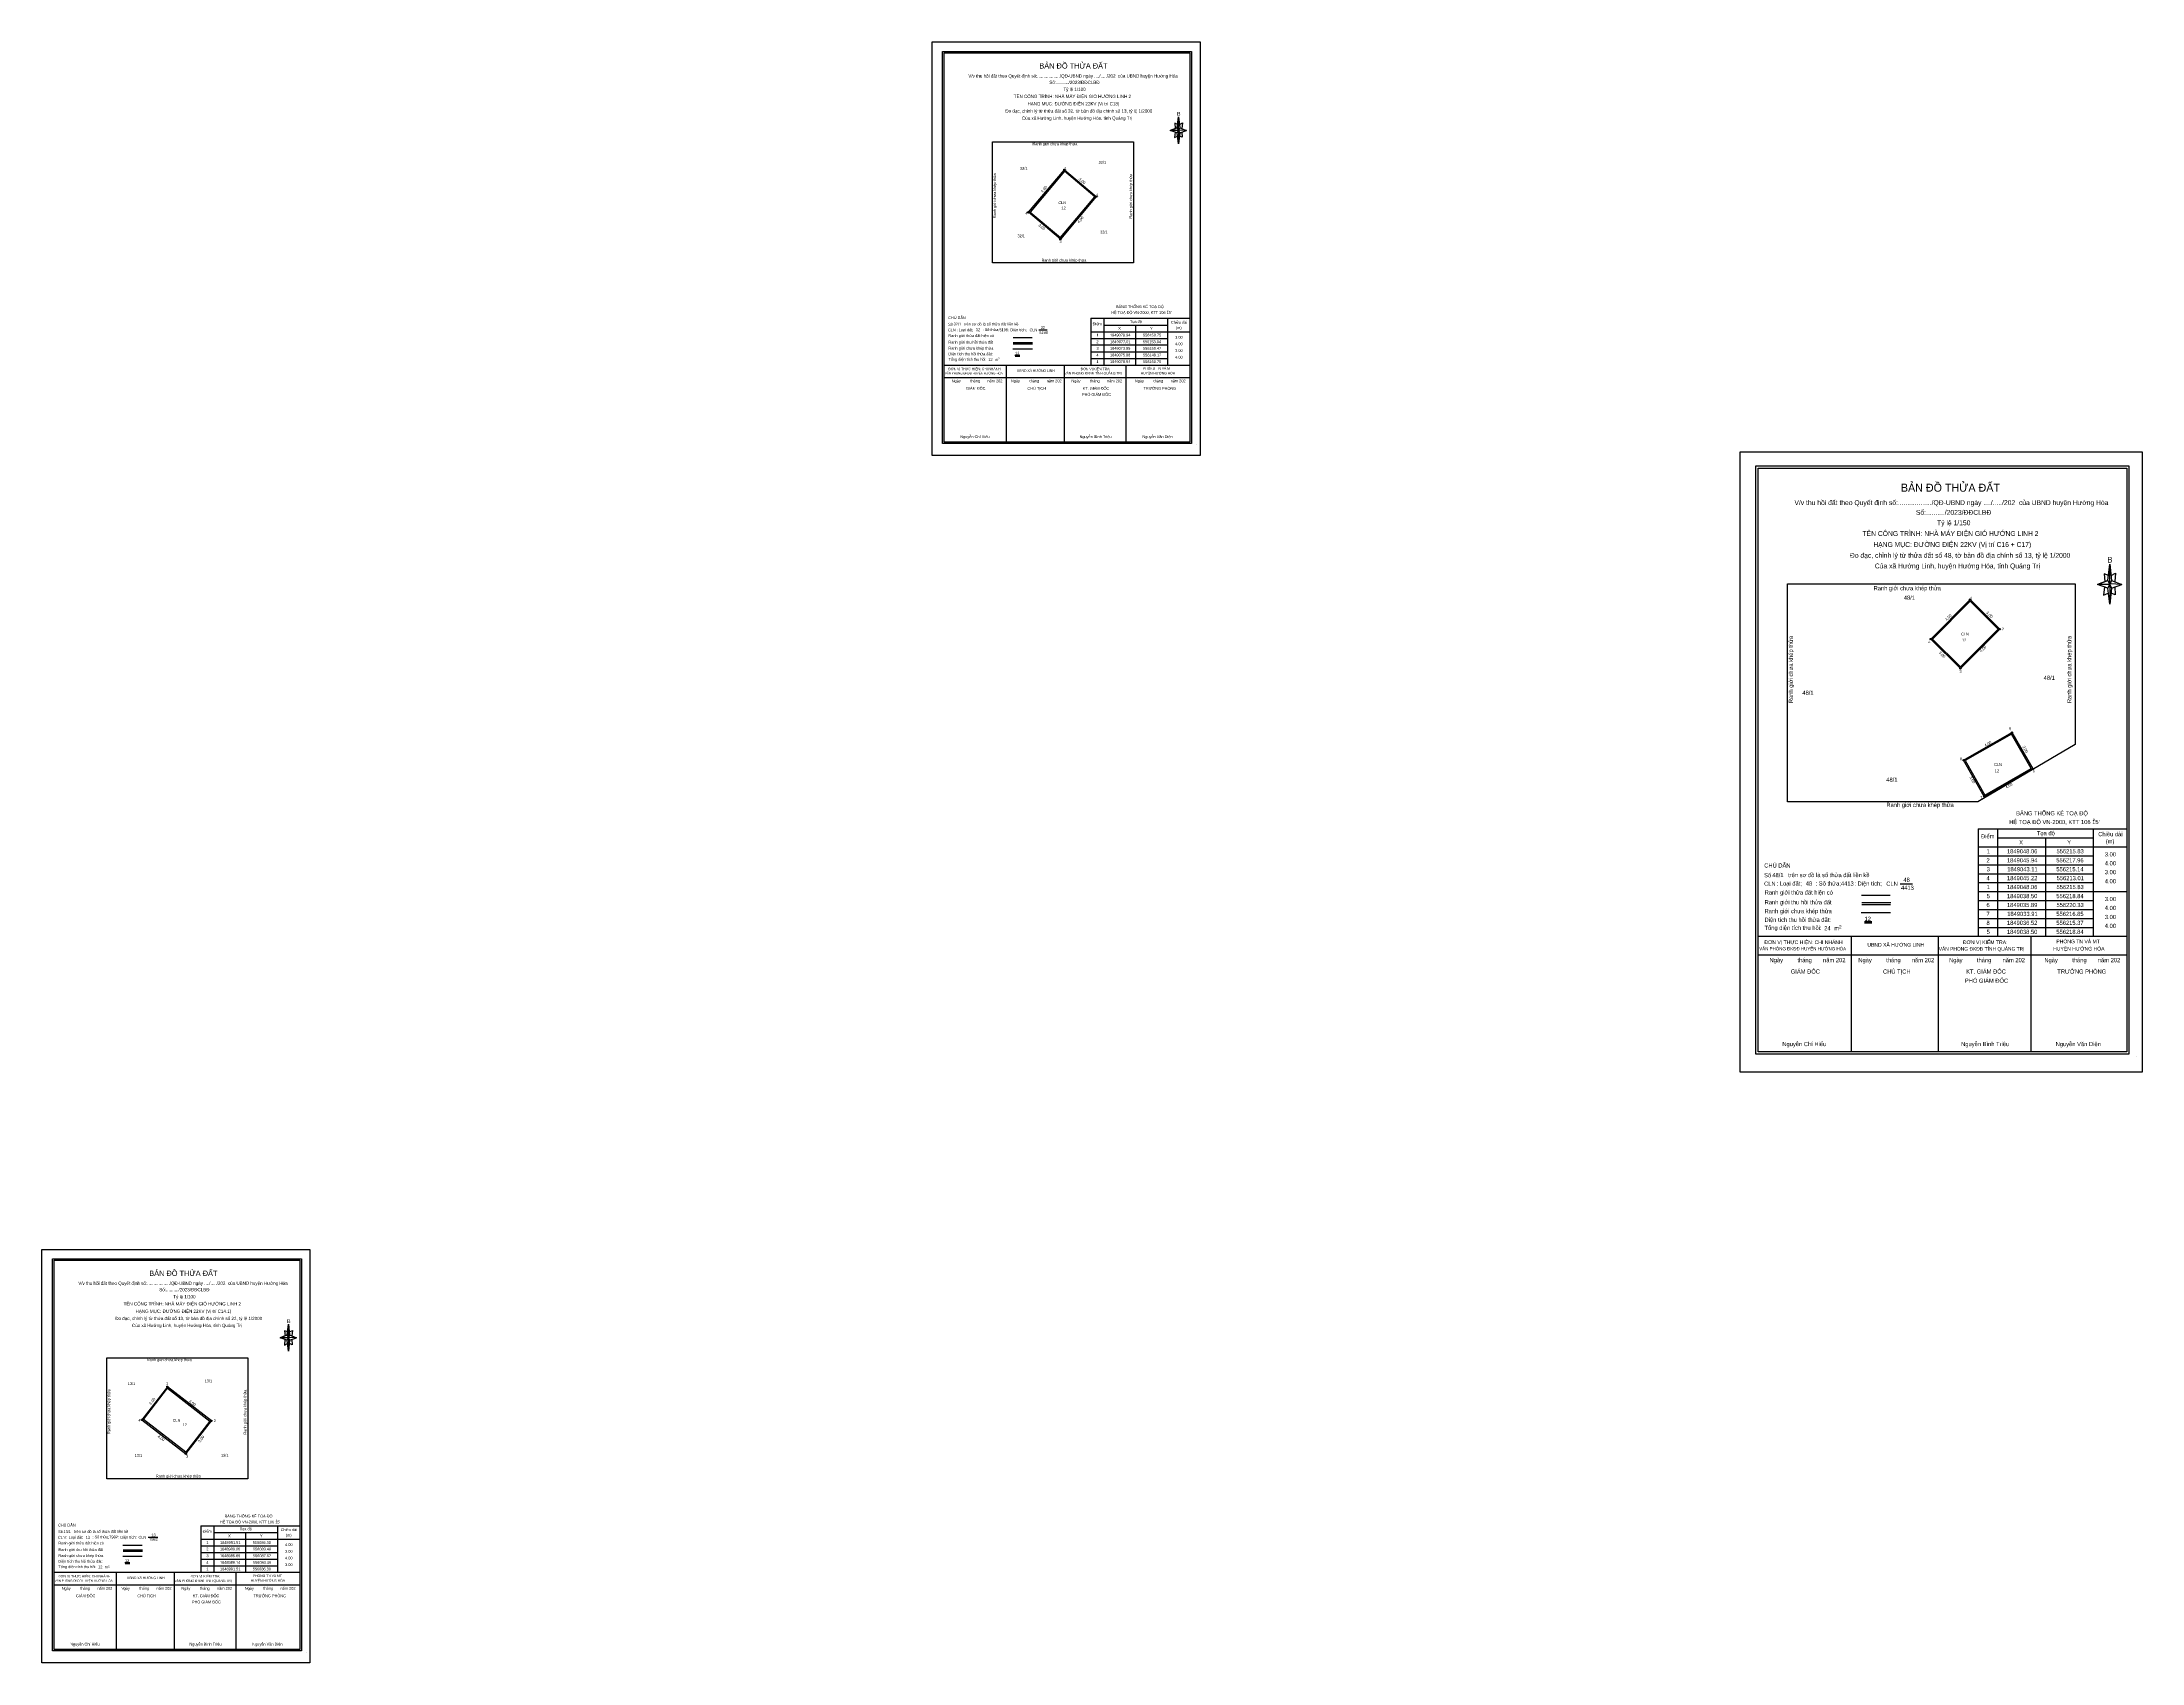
# Model space of a CAD drawing. Extents: x 554477 to 556972, y 1848154 to 1850269.
# Drawn here: x 556077.3 to 556228.2, y 1848971.7 to 1849088.1 of the extents above; entities that cross this region are included whole.
import ezdxf

# ---------------------------------------------------------------- set-up
doc = ezdxf.new("R2010")
doc.units = 0
for name, color, linetype in [('Level 10', 7, 'Continuous'), ('Level 13', 7, 'Continuous'), ('Level 16', 7, 'Continuous'), ('Level 18', 7, 'Continuous'), ('Level 2', 7, 'Continuous'), ('Level 21', 7, 'Continuous'), ('Level 27', 7, 'Continuous'), ('Level 5', 7, 'Continuous'), ('Level 55', 7, 'Continuous'), ('Level 56', 7, 'Continuous'), ('Level 6', 7, 'Continuous'), ('Level 67', 7, 'Continuous'), ('Level 68', 7, 'Continuous'), ('Level 73', 7, 'Continuous')]:
    doc.layers.add(name, color=color, linetype=linetype)

msp = doc.modelspace()

# ---------------------------------------------------------------- linework, layer by layer
at = {"layer": 'Level 10'}
for points in [[(556153.04, 1849077.01), (556150.47, 1849073.95), (556148.17, 1849075.88), (556150.75, 1849078.94), (556153.04, 1849077.01)], [(556217.96, 1849045.94), (556215.14, 1849043.11), (556213.01, 1849045.22), (556215.83, 1849048.06), (556217.96, 1849045.94)], [(556220.33, 1849035.89), (556216.85, 1849033.91), (556215.37, 1849036.52), (556218.84, 1849038.5), (556220.33, 1849035.89)], [(556089.46, 1848989.06), (556086.3, 1848991.51), (556084.46, 1848989.14), (556087.62, 1848986.69), (556089.46, 1848989.06)]]:
    msp.add_lwpolyline(points, dxfattribs=at)
at = {"layer": 'Level 13'}
for p, q in [((556148.91, 1849067.43), (556149.52, 1849067.43)), ((556210.8, 1849027.64), (556211.7, 1849027.64))]:
    msp.add_line(p, q, dxfattribs=at)
msp.add_lwpolyline([(556084.92, 1848980.7), (556085.61, 1848980.7)], dxfattribs=at)
at = {"layer": 'Level 16'}
for p, q in [((556147.08, 1849066.53), (556148.46, 1849066.53)), ((556223.38, 1849037.66), (556216.38, 1849033.54)), ((556208.06, 1849026.29), (556210.13, 1849026.29)), ((556083.12, 1848979.79), (556084.5, 1848979.79))]:
    msp.add_line(p, q, dxfattribs=at)
for points in [[(556152.93, 1849077), (556150.76, 1849078.83), (556148.29, 1849075.89), (556150.46, 1849074.06), (556152.93, 1849077)], [(556148.45, 1849066.04), (556147.05, 1849066.04)], [(556216.38, 1849033.54), (556202.71, 1849033.54), (556202.71, 1849049.2), (556223.38, 1849049.2), (556223.38, 1849037.66)], [(556217.85, 1849045.94), (556215.83, 1849047.94), (556213.12, 1849045.22), (556215.14, 1849043.22), (556217.85, 1849045.94)], [(556220.22, 1849035.92), (556218.81, 1849038.39), (556215.47, 1849036.49), (556216.88, 1849034.02), (556220.22, 1849035.92)], [(556210.11, 1849025.56), (556208.01, 1849025.56)], [(556089.35, 1848989.04), (556087.61, 1848986.8), (556084.57, 1848989.15), (556086.31, 1848991.4), (556089.35, 1848989.04)], [(556084.49, 1848979.31), (556083.09, 1848979.31)]]:
    msp.add_lwpolyline(points, dxfattribs=at)
at = {"layer": 'Level 2'}
for points in [[(556141.24, 1849088.12), (556160.5, 1849088.12), (556160.5, 1849058.4), (556141.24, 1849058.4)], [(556199.3, 1849058.67), (556228.19, 1849058.67), (556228.19, 1849014.1), (556199.3, 1849014.1)], [(556077.28, 1849001.38), (556096.54, 1849001.38), (556096.54, 1848971.67), (556077.28, 1848971.67)]]:
    msp.add_lwpolyline(points, close=True, dxfattribs=at)
at = {"layer": 'Level 21'}
for centre in [(556150.75, 1849078.94), (556153.04, 1849077.01), (556153.04, 1849077.01), (556148.17, 1849075.88), (556150.47, 1849073.95), (556215.83, 1849048.06), (556213.01, 1849045.22), (556217.96, 1849045.94), (556217.96, 1849045.94), (556215.14, 1849043.11), (556218.84, 1849038.5), (556215.37, 1849036.52), (556220.33, 1849035.89), (556220.33, 1849035.89), (556216.85, 1849033.91), (556086.3, 1848991.51), (556084.46, 1848989.14), (556089.46, 1848989.06), (556089.46, 1848989.06), (556087.62, 1848986.69)]:
    msp.add_circle(centre, 0.05, dxfattribs=at)
at = {"layer": 'Level 27'}
for p, q in [((556152.66, 1849068.27), (556159.77, 1849068.27)), ((556152.66, 1849068.27), (556152.66, 1849064.91)), ((556153.58, 1849068.27), (556153.58, 1849064.91)), ((556153.58, 1849067.78), (556158.16, 1849067.78)), ((556155.87, 1849067.78), (556155.87, 1849064.91)), ((556158.16, 1849068.27), (556158.16, 1849064.91)), ((556159.77, 1849068.77), (556159.77, 1849064.91)), ((556159.77, 1849068.77), (556159.77, 1849064.91)), ((556152.66, 1849067.3), (556159.77, 1849067.3)), ((556152.66, 1849066.82), (556158.16, 1849066.82)), ((556152.66, 1849066.35), (556158.16, 1849066.35)), ((556152.66, 1849065.87), (556158.16, 1849065.87)), ((556152.66, 1849065.39), (556158.16, 1849065.39)), ((556152.66, 1849064.91), (556159.77, 1849064.91)), ((556152.66, 1849064.91), (556159.77, 1849064.91)), ((556216.42, 1849031.6), (556227.09, 1849031.6)), ((556216.42, 1849031.6), (556216.42, 1849027.08)), ((556217.8, 1849031.6), (556217.8, 1849027.08)), ((556224.68, 1849031.6), (556224.68, 1849027.08)), ((556227.09, 1849032.28), (556227.09, 1849027.08)), ((556216.42, 1849030.3), (556227.09, 1849030.3)), ((556217.8, 1849030.94), (556224.68, 1849030.94)), ((556221.24, 1849030.94), (556221.24, 1849027.08)), ((556216.42, 1849029.65), (556224.68, 1849029.65)), ((556216.42, 1849029.65), (556216.42, 1849023.87)), ((556216.42, 1849029.06), (556216.42, 1849023.87)), ((556216.42, 1849029.01), (556224.68, 1849029.01)), ((556227.09, 1849029.65), (556227.09, 1849023.87)), ((556227.09, 1849029.06), (556227.09, 1849023.87)), ((556216.42, 1849028.37), (556224.68, 1849028.37)), ((556216.42, 1849027.73), (556224.68, 1849027.73)), ((556216.42, 1849027.08), (556227.09, 1849027.08)), ((556216.42, 1849027.08), (556227.09, 1849027.08)), ((556217.8, 1849028.39), (556217.8, 1849023.87)), ((556221.24, 1849027.73), (556221.24, 1849023.87)), ((556224.68, 1849028.39), (556224.68, 1849023.87)), ((556216.42, 1849026.44), (556224.68, 1849026.44)), ((556216.42, 1849025.8), (556224.68, 1849025.8)), ((556216.42, 1849025.16), (556224.68, 1849025.16)), ((556216.42, 1849024.51), (556224.68, 1849024.51)), ((556216.42, 1849023.87), (556227.09, 1849023.87)), ((556216.42, 1849023.87), (556227.09, 1849023.87)), ((556095.81, 1848982.03), (556095.81, 1848978.18)), ((556095.81, 1848982.03), (556095.81, 1848978.18)), ((556088.7, 1848981.53), (556095.81, 1848981.53)), ((556088.7, 1848981.53), (556088.7, 1848978.18)), ((556088.7, 1848980.56), (556095.81, 1848980.56)), ((556089.62, 1848981.53), (556089.62, 1848978.18)), ((556089.62, 1848981.04), (556094.2, 1848981.04)), ((556091.91, 1848981.04), (556091.91, 1848978.18)), ((556094.2, 1848981.53), (556094.2, 1848978.18)), ((556088.7, 1848980.09), (556094.2, 1848980.09)), ((556088.7, 1848979.61), (556094.2, 1848979.61)), ((556088.7, 1848979.13), (556094.2, 1848979.13)), ((556088.7, 1848978.65), (556094.2, 1848978.65)), ((556088.7, 1848978.18), (556095.81, 1848978.18)), ((556088.7, 1848978.18), (556095.81, 1848978.18))]:
    msp.add_line(p, q, dxfattribs=at)
at = {"layer": 'Level 56'}
for points in [[(556145.59, 1849080.94), (556155.71, 1849080.94), (556155.71, 1849072.25), (556145.59, 1849072.25)], [(556081.94, 1848993.59), (556092.07, 1848993.59), (556092.07, 1848984.9), (556081.94, 1848984.9)]]:
    msp.add_lwpolyline(points, close=True, dxfattribs=at)
at = {"layer": 'Level 67'}
for p, q in [((556158.86, 1849081.96), (556158.96, 1849082.74)), ((556158.86, 1849081.96), (556158.36, 1849081.77)), ((556158.36, 1849081.77), (556158.86, 1849081.96)), ((556158.86, 1849081.59), (556158.36, 1849081.77)), ((556158.96, 1849081.77), (556158.36, 1849081.77)), ((556158.7, 1849081.65), (556158.66, 1849081.25)), ((556158.66, 1849081.25), (556158.88, 1849081.35)), ((556158.9, 1849082.2), (556158.68, 1849082.28)), ((556158.68, 1849082.28), (556158.72, 1849081.9)), ((556158.96, 1849081.77), (556158.86, 1849081.96)), ((556158.86, 1849081.96), (556159.04, 1849081.59)), ((556159.53, 1849081.77), (556158.96, 1849081.79)), ((556158.96, 1849081.79), (556158.96, 1849081.77)), ((556158.96, 1849081.77), (556159.04, 1849081.59)), ((556159.04, 1849081.59), (556158.96, 1849080.81)), ((556159.02, 1849082.2), (556159.24, 1849082.3)), ((556159.22, 1849081.27), (556159.02, 1849081.35)), ((556159.04, 1849081.96), (556159.53, 1849081.77)), ((556159.04, 1849081.59), (556159.53, 1849081.77)), ((556159.04, 1849081.59), (556159.53, 1849081.77)), ((556159.24, 1849082.3), (556159.2, 1849081.9)), ((556159.2, 1849081.65), (556159.22, 1849081.27)), ((556147.06, 1849066.88), (556148.43, 1849066.88)), ((556147.08, 1849066.44), (556148.46, 1849066.44)), ((556142.11, 1849064.91), (556159.77, 1849064.91)), ((556146.59, 1849059.39), (556146.59, 1849064.91)), ((556147.2, 1849065.62), (556147.55, 1849065.62)), ((556147.21, 1849065.55), (556147.55, 1849065.55)), ((556150.76, 1849059.39), (556150.76, 1849064.91)), ((556155.19, 1849059.39), (556155.19, 1849064.91)), ((556142.11, 1849064.02), (556159.77, 1849064.02)), ((556160.26, 1849059.17), (556160.26, 1849059.17)), ((556160.26, 1849059.17), (556160.26, 1849059.17)), ((556160.26, 1849059.17), (556160.26, 1849059.17)), ((556225.79, 1849049.8), (556225.46, 1849049.92)), ((556225.46, 1849049.92), (556225.52, 1849049.36)), ((556225.73, 1849049.44), (556225.87, 1849050.61)), ((556225.96, 1849049.8), (556226.29, 1849049.95)), ((556226.29, 1849049.95), (556226.23, 1849049.36)), ((556225.73, 1849049.44), (556224.98, 1849049.15)), ((556224.98, 1849049.15), (556225.73, 1849049.44)), ((556225.73, 1849048.88), (556224.98, 1849049.15)), ((556225.87, 1849049.15), (556224.98, 1849049.15)), ((556225.49, 1849048.97), (556225.43, 1849048.37)), ((556225.43, 1849048.37), (556225.76, 1849048.52)), ((556225.87, 1849049.15), (556225.73, 1849049.44)), ((556225.73, 1849049.44), (556225.99, 1849048.88)), ((556226.74, 1849049.15), (556225.87, 1849049.18)), ((556225.87, 1849049.18), (556225.87, 1849049.15)), ((556225.87, 1849049.15), (556225.99, 1849048.88)), ((556225.99, 1849048.88), (556225.87, 1849047.72)), ((556226.26, 1849048.4), (556225.96, 1849048.52)), ((556225.99, 1849049.44), (556226.74, 1849049.15)), ((556225.99, 1849048.88), (556226.74, 1849049.15)), ((556225.99, 1849048.88), (556226.74, 1849049.15)), ((556226.23, 1849048.97), (556226.26, 1849048.4)), ((556208.03, 1849026.82), (556210.09, 1849026.82)), ((556208.06, 1849026.16), (556210.12, 1849026.16)), ((556200.6, 1849023.87), (556227.09, 1849023.87)), ((556207.32, 1849015.58), (556207.32, 1849023.87)), ((556208.24, 1849024.93), (556208.76, 1849024.93)), ((556208.25, 1849024.83), (556208.77, 1849024.83)), ((556213.57, 1849015.58), (556213.57, 1849023.87)), ((556220.22, 1849015.58), (556220.22, 1849023.87)), ((556200.6, 1849022.53), (556227.09, 1849022.53)), ((556227.82, 1849015.26), (556227.82, 1849015.26)), ((556227.82, 1849015.26), (556227.82, 1849015.26)), ((556227.82, 1849015.26), (556227.82, 1849015.26)), ((556094.9, 1848995.23), (556094.4, 1848995.03)), ((556094.4, 1848995.03), (556094.9, 1848995.23)), ((556094.94, 1848995.46), (556094.72, 1848995.54)), ((556094.72, 1848995.54), (556094.76, 1848995.17)), ((556094.9, 1848995.23), (556095, 1848996)), ((556095, 1848995.03), (556094.9, 1848995.23)), ((556094.9, 1848995.23), (556095.08, 1848994.85)), ((556095.06, 1848995.46), (556095.28, 1848995.56)), ((556095.08, 1848995.23), (556095.58, 1848995.03)), ((556095.28, 1848995.56), (556095.24, 1848995.17)), ((556094.9, 1848994.85), (556094.4, 1848995.03)), ((556095, 1848995.03), (556094.4, 1848995.03)), ((556094.74, 1848994.91), (556094.7, 1848994.51)), ((556094.7, 1848994.51), (556094.92, 1848994.61)), ((556095.58, 1848995.03), (556095, 1848995.05)), ((556095, 1848995.05), (556095, 1848995.03)), ((556095, 1848995.03), (556095.08, 1848994.85)), ((556095.08, 1848994.85), (556095, 1848994.07)), ((556095.26, 1848994.53), (556095.06, 1848994.61)), ((556095.08, 1848994.85), (556095.58, 1848995.03)), ((556095.08, 1848994.85), (556095.58, 1848995.03)), ((556095.24, 1848994.91), (556095.26, 1848994.53)), ((556083.1, 1848980.14), (556084.47, 1848980.14)), ((556083.12, 1848979.7), (556084.5, 1848979.7)), ((556083.24, 1848978.89), (556083.59, 1848978.89)), ((556083.25, 1848978.81), (556083.59, 1848978.81)), ((556078.15, 1848978.18), (556095.81, 1848978.18)), ((556078.15, 1848977.28), (556095.81, 1848977.28)), ((556082.63, 1848972.65), (556082.63, 1848978.18)), ((556086.8, 1848972.65), (556086.8, 1848978.18)), ((556091.23, 1848972.65), (556091.23, 1848978.18)), ((556096.3, 1848972.43), (556096.3, 1848972.43)), ((556096.3, 1848972.43), (556096.3, 1848972.43)), ((556096.3, 1848972.43), (556096.3, 1848972.43))]:
    msp.add_line(p, q, dxfattribs=at)
for points in [[(556142, 1849087.44), (556159.88, 1849087.44), (556159.88, 1849059.27), (556142, 1849059.27)], [(556142.11, 1849087.34), (556159.77, 1849087.34), (556159.77, 1849059.38), (556142.11, 1849059.38)], [(556158.96, 1849082.74), (556159.04, 1849081.96), (556158.96, 1849081.77)], [(556158.96, 1849081.77), (556158.96, 1849080.81), (556158.86, 1849081.59)], [(556200.43, 1849057.67), (556227.25, 1849057.67), (556227.25, 1849015.41), (556200.43, 1849015.41)], [(556200.6, 1849057.5), (556227.09, 1849057.5), (556227.09, 1849015.57), (556200.6, 1849015.57)], [(556225.87, 1849050.61), (556225.99, 1849049.44), (556225.87, 1849049.15)], [(556225.87, 1849049.15), (556225.87, 1849047.72), (556225.73, 1849048.88)], [(556078.04, 1849000.71), (556095.92, 1849000.71), (556095.92, 1848972.53), (556078.04, 1848972.53)], [(556078.15, 1849000.6), (556095.81, 1849000.6), (556095.81, 1848972.64), (556078.15, 1848972.64)], [(556095, 1848996), (556095.08, 1848995.23), (556095, 1848995.03)], [(556095, 1848995.03), (556095, 1848994.07), (556094.9, 1848994.85)]]:
    msp.add_lwpolyline(points, close=True, dxfattribs=at)

# ---------------------------------------------------------------- texts
at = {"layer": 'Level 13'}
for s, height, p in [('32', 0.2, (556149.05, 1849067.51)), ('CLN', 0.2, (556148.25, 1849067.33)), ('5198', 0.2, (556148.95, 1849067.14)), ('CLN', 0.3, (556209.81, 1849027.5)), ('4413', 0.3, (556210.87, 1849027.21)), ('48', 0.3, (556211.04, 1849027.78)), ('CLN', 0.2, (556084.22, 1848980.6)), ('7982', 0.2, (556084.99, 1848980.45)), ('13', 0.2, (556085.14, 1848980.76))]:
    msp.add_text(s, height=height, dxfattribs=at).set_placement(p)
at = {"layer": 'Level 18'}
for p in [(556150.32, 1849076.47), (556215.19, 1849045.48), (556217.56, 1849036.11), (556086.67, 1848989)]:
    msp.add_text('CLN', height=0.2, dxfattribs=at).set_placement(p)
at = {"layer": 'Level 2'}
for p in [(556203.1, 1849040.62), (556223.11, 1849040.62)]:
    msp.add_text('Ranh giới chưa khép thửa', height=0.3, rotation=90, dxfattribs=at).set_placement(p)
at = {"layer": 'Level 21'}
for s, p in [('1', (556150.75, 1849078.94)), ('1', (556150.75, 1849078.94)), ('2', (556153.04, 1849077.01)), ('4', (556147.95, 1849075.72)), ('3', (556150.4, 1849073.68)), ('1', (556215.83, 1849048.06)), ('1', (556215.83, 1849048.06)), ('4', (556212.82, 1849044.9)), ('2', (556218.1, 1849045.84)), ('3', (556215.07, 1849042.79)), ('5', (556218.63, 1849038.68)), ('8', (556215.1, 1849036.52)), ('6', (556220.33, 1849035.65)), ('7', (556216.56, 1849033.74)), ('1', (556086.2, 1848991.66)), ('1', (556086.2, 1848991.66)), ('4', (556084.21, 1848989)), ('2', (556089.62, 1848988.97)), ('3', (556087.62, 1848986.41))]:
    msp.add_text(s, height=0.2, dxfattribs=at).set_placement(p)
at = {"layer": 'Level 27'}
for s, height, p in [('Điểm', 0.2, (556152.79, 1849067.77)), ('X', 0.2, (556154.62, 1849067.44)), ('Tọa độ', 0.2, (556155.46, 1849067.93)), ('Y', 0.2, (556156.91, 1849067.44)), ('Chiều dài', 0.2, (556158.4, 1849067.88)), ('(m)', 0.2, (556158.76, 1849067.49)), ('2', 0.2, (556153.05, 1849066.48)), ('3', 0.2, (556153.06, 1849066.01)), ('1', 0.2, (556153.06, 1849066.96)), ('1849078.94', 0.2, (556154.03, 1849066.96)), ('1849073.95', 0.2, (556154.03, 1849066.01)), ('1849077.01', 0.2, (556154.04, 1849066.48)), ('556153.04', 0.2, (556156.39, 1849066.48)), ('556150.75', 0.2, (556156.4, 1849066.96)), ('556150.47', 0.2, (556156.4, 1849066.01)), ('3.00', 0.2, (556158.71, 1849066.8)), ('4.00', 0.2, (556158.71, 1849066.33)), ('4', 0.2, (556153.05, 1849065.53)), ('1', 0.2, (556153.06, 1849065.05)), ('1849075.88', 0.2, (556154.03, 1849065.53)), ('1849078.94', 0.2, (556154.03, 1849065.05)), ('556148.17', 0.2, (556156.4, 1849065.53)), ('556150.75', 0.2, (556156.4, 1849065.05)), ('3.00', 0.2, (556158.71, 1849065.85)), ('4.00', 0.2, (556158.71, 1849065.37)), ('Tọa độ', 0.3, (556220.63, 1849031.13)), ('Điểm', 0.3, (556216.62, 1849030.91)), ('1', 0.3, (556217.03, 1849029.83)), ('1849048.06', 0.3, (556218.48, 1849029.83)), ('X', 0.3, (556219.36, 1849030.47)), ('556215.83', 0.3, (556222.04, 1849029.83)), ('Y', 0.3, (556222.81, 1849030.47)), ('Chiều dài', 0.3, (556225.04, 1849031.06)), ('3.00', 0.3, (556225.51, 1849029.61)), ('(m)', 0.3, (556225.58, 1849030.54)), ('2', 0.3, (556217.01, 1849029.18)), ('3', 0.3, (556217.02, 1849028.54)), ('1849045.94', 0.3, (556218.48, 1849029.18)), ('1849043.11', 0.3, (556218.5, 1849028.54)), ('556217.96', 0.3, (556222.03, 1849029.18)), ('556215.14', 0.3, (556222.03, 1849028.54)), ('4.00', 0.3, (556225.51, 1849028.97)), ('3.00', 0.3, (556225.51, 1849028.33)), ('4', 0.3, (556217.01, 1849027.9)), ('5', 0.3, (556217.02, 1849026.61)), ('1', 0.3, (556217.03, 1849027.26)), ('1849045.22', 0.3, (556218.48, 1849027.9)), ('1849048.06', 0.3, (556218.48, 1849027.26)), ('1849038.50', 0.3, (556218.48, 1849026.61)), ('556218.84', 0.3, (556222.03, 1849026.61)), ('556215.83', 0.3, (556222.04, 1849027.26)), ('556213.01', 0.3, (556222.05, 1849027.9)), ('4.00', 0.3, (556225.51, 1849027.68)), ('6', 0.3, (556217.01, 1849025.97)), ('7', 0.3, (556217.01, 1849025.33)), ('1849035.89', 0.3, (556218.48, 1849025.97)), ('1849033.91', 0.3, (556218.5, 1849025.33)), ('556220.33', 0.3, (556222.04, 1849025.97)), ('556216.85', 0.3, (556222.03, 1849025.33)), ('3.00', 0.3, (556225.51, 1849026.4)), ('4.00', 0.3, (556225.51, 1849025.76)), ('3.00', 0.3, (556225.51, 1849025.11)), ('8', 0.3, (556217.01, 1849024.69)), ('5', 0.3, (556217.02, 1849024.04)), ('1849036.52', 0.3, (556218.48, 1849024.69)), ('1849038.50', 0.3, (556218.48, 1849024.04)), ('556218.84', 0.3, (556222.03, 1849024.04)), ('556215.37', 0.3, (556222.03, 1849024.69)), ('4.00', 0.3, (556225.51, 1849024.47)), ('Điểm', 0.2, (556088.83, 1848981.03)), ('1', 0.2, (556089.1, 1848980.22)), ('1848991.51', 0.2, (556090.08, 1848980.22)), ('X', 0.2, (556090.66, 1848980.7)), ('Tọa độ', 0.2, (556091.5, 1848981.19)), ('556086.30', 0.2, (556092.43, 1848980.22)), ('Y', 0.2, (556092.95, 1848980.7)), ('Chiều dài', 0.2, (556094.44, 1848981.14)), ('4.00', 0.2, (556094.75, 1848980.07)), ('(m)', 0.2, (556094.8, 1848980.75)), ('2', 0.2, (556089.09, 1848979.75)), ('4', 0.2, (556089.09, 1848978.79)), ('3', 0.2, (556089.1, 1848979.27)), ('1848989.06', 0.2, (556090.07, 1848979.75)), ('1848986.69', 0.2, (556090.07, 1848979.27)), ('1848989.14', 0.2, (556090.07, 1848978.79)), ('556089.46', 0.2, (556092.44, 1848979.75)), ('556087.62', 0.2, (556092.44, 1848979.27)), ('556084.46', 0.2, (556092.44, 1848978.79)), ('3.00', 0.2, (556094.75, 1848979.59)), ('4.00', 0.2, (556094.75, 1848979.11)), ('3.00', 0.2, (556094.75, 1848978.63)), ('1', 0.2, (556089.1, 1848978.32)), ('1848991.51', 0.2, (556090.08, 1848978.32)), ('556086.30', 0.2, (556092.43, 1848978.32))]:
    msp.add_text(s, height=height, dxfattribs=at).set_placement(p)
at = {"layer": 'Level 5'}
for s, rotation, p in [('3,00', 319.9367, (556151.75, 1849078.23)), ('3,00', 319.9367, (556151.75, 1849078.23)), ('4,00', 49.9367, (556149.18, 1849077.27)), ('4,00', 49.9367, (556149.18, 1849077.27)), ('4,00', 49.9367, (556151.81, 1849075.08)), ('4,00', 49.9367, (556151.81, 1849075.08)), ('3,00', 319.9367, (556148.86, 1849074.92)), ('3,00', 319.9367, (556148.86, 1849074.92)), ('4,00', 45.0962, (556214.15, 1849046.52)), ('4,00', 45.0962, (556214.15, 1849046.52)), ('3,00', 315.0959, (556216.97, 1849047.09)), ('3,00', 315.0959, (556216.97, 1849047.09)), ('3,00', 315.0959, (556213.56, 1849044.22)), ('3,00', 315.0959, (556213.56, 1849044.22)), ('4,00', 45.0962, (556216.64, 1849044.26)), ('4,00', 45.0962, (556216.64, 1849044.26)), ('4,00', 29.7305, (556216.92, 1849037.48)), ('4,00', 29.7305, (556216.92, 1849037.48)), ('3,00', 299.7321, (556219.58, 1849037.49)), ('3,00', 299.7321, (556219.58, 1849037.49)), ('3,00', 299.7311, (556215.78, 1849035.3)), ('3,00', 299.7311, (556215.78, 1849035.3)), ('4,00', 29.7317, (556218.43, 1849034.47)), ('4,00', 29.7317, (556218.43, 1849034.47)), ('3,00', 52.224, (556085.12, 1848990.2)), ('3,00', 52.224, (556085.12, 1848990.2)), ('4,00', 322.2256, (556087.82, 1848990.43)), ('4,00', 322.2256, (556087.82, 1848990.43)), ('4,00', 322.2245, (556085.57, 1848987.9)), ('4,00', 322.2245, (556085.57, 1848987.9)), ('3,00', 52.2252, (556088.63, 1848987.48)), ('3,00', 52.2252, (556088.63, 1848987.48))]:
    msp.add_text(s, height=0.2, rotation=rotation, dxfattribs=at).set_placement(p)
for p in [(556150.54, 1849076.09), (556215.25, 1849045.05), (556217.61, 1849035.66), (556087.38, 1848988.68)]:
    msp.add_text('12', height=0.2, dxfattribs=at).set_placement(p)
at = {"layer": 'Level 55'}
for p in [(556145.84, 1849075.46), (556082.19, 1848988.11)]:
    msp.add_text('Ranh giới chưa khép thửa', height=0.2, rotation=90, dxfattribs=at).set_placement(p)
at = {"layer": 'Level 56'}
for p in [(556148.46, 1849080.7), (556149.11, 1849072.34), (556084.82, 1848993.35), (556085.47, 1848984.99)]:
    msp.add_text('Ranh giới chưa khép thửa', height=0.2, dxfattribs=at).set_placement(p)
for p in [(556155.62, 1849075.43), (556091.97, 1848988.08)]:
    msp.add_text('Ranh giới chưa khép thửa', height=0.2, rotation=90, dxfattribs=at).set_placement(p)
at = {"layer": 'Level 6'}
for p in [(556150.54, 1849076.09), (556215.25, 1849045.05), (556217.61, 1849035.66), (556087.38, 1848988.68)]:
    msp.add_text('12', height=0.2, dxfattribs=at).set_placement(p)
at = {"layer": 'Level 67'}
for s, height, p in [('V/v thu hồi đất theo Quyết định số:................../QĐ-UBND ngày ..../...../202  của UBND huyện Hướng Hóa', 0.23392, (556143.85, 1849085.56)), ('BẢN ĐỒ THỬA ĐẤT', 0.384, (556148.95, 1849086.21)), ('TÊN CÔNG TRÌNH: NHÀ MÁY ĐIỆN GIÓ HƯỚNG LINH 2', 0.2339, (556147.11, 1849084.09)), ('Số:........../2023/ĐĐCLBĐ', 0.2339, (556149.67, 1849085.1)), ('Tỷ lệ 1/100', 0.2339, (556150.68, 1849084.6)), ('Đo đạc, chỉnh lý từ thửa đất số 32, tờ bản đồ địa chính số 13, tỷ lệ 1/2000', 0.2339, (556146.51, 1849083.04)), ('Của xã Hướng Linh, huyện Hướng Hóa, tỉnh Quảng Trị', 0.2339, (556147.7, 1849082.53)), ('HẠNG MỤC: ĐƯỜNG ĐIỆN 22KV (Vị trí C18)', 0.2339, (556148.1, 1849083.56)), ('B', 0.274, (556158.84, 1849082.82)), ('BẢNG THỐNG KÊ TOẠ ĐỘ', 0.2, (556154.46, 1849069)), ('CHÚ DẪN', 0.2, (556142.4, 1849068.21)), ("HỆ TOẠ ĐỘ VN-2000, KTT 106 15'", 0.2, (556154.12, 1849068.58)), ('o', 0.139, (556158.13, 1849068.73)), ('Ranh giới thửa đất hiện có', 0.2, (556142.42, 1849066.92)), ('Ranh giới chưa khép thửa', 0.2, (556142.42, 1849066.02)), ('Ranh giới thu hồi thửa đất', 0.2, (556142.42, 1849066.45)), ('ĐƠN VỊ THỰC HIỆN: CHI NHÁNH', 0.1754, (556142.41, 1849064.54)), ('Tổng diện tích thu hồi:', 0.2, (556142.42, 1849065.22)), ('Diện tích thu hồi thửa đất:', 0.2, (556142.42, 1849065.61)), ('UBND XÃ HƯỚNG LINH', 0.1754, (556147.34, 1849064.42)), ('ĐƠN VỊ KIỂM TRA:', 0.1754, (556151.92, 1849064.54)), ('PHÒNG TN VÀ MT', 0.1754, (556156.4, 1849064.58)), ('VĂN PHÒNG ĐKĐĐ HUYỆN HƯỚNG HÓA', 0.1541, (556142.16, 1849064.24)), ('Ngày         tháng       năm 202', 0.2, (556142.66, 1849063.67)), ('GIÁM ĐỐC', 0.2, (556143.68, 1849063.13)), ('Ngày         tháng       năm 202', 0.2, (556146.91, 1849063.67)), (' CHỦ TỊCH', 0.2, (556148.02, 1849063.13)), ('VĂN PHÒNG ĐKĐĐ TỈNH QUẢNG TRỊ', 0.1696, (556150.76, 1849064.23)), ('Ngày         tháng       năm 202', 0.2, (556151.26, 1849063.67)), ('KT. GIÁM ĐỐC', 0.2, (556152.07, 1849063.13)), ('Ngày         tháng       năm 202', 0.2, (556155.82, 1849063.67)), ('HUYỆN HƯỚNG HÓA', 0.1754, (556156.24, 1849064.24)), ('TRƯỞNG PHÒNG', 0.2, (556156.44, 1849063.13)), ('PHÓ GIÁM ĐỐC', 0.2, (556152.02, 1849062.69)), ('Nguyễn Chí Hiếu', 0.2, (556143.27, 1849059.66)), ('Nguyễn Bình Triệu', 0.2, (556151.84, 1849059.66)), ('Nguyễn Văn Diện', 0.2, (556156.36, 1849059.66)), ('BẢN ĐỒ THỬA ĐẤT', 0.576, (556210.86, 1849055.81)), ('V/v thu hồi đất theo Quyết định số:................../QĐ-UBND ngày ..../...../202  của UBND huyện Hướng Hóa', 0.35088, (556203.21, 1849054.85)), ('Số:........../2023/ĐĐCLBĐ', 0.3509, (556211.94, 1849054.15)), ('TÊN CÔNG TRÌNH: NHÀ MÁY ĐIỆN GIÓ HƯỚNG LINH 2', 0.3509, (556208.1, 1849052.63)), ('Tỷ lệ 1/150', 0.3509, (556213.46, 1849053.4)), ('Đo đạc, chỉnh lý từ thửa đất số 48, tờ bản đồ địa chính số 13, tỷ lệ 1/2000', 0.3509, (556207.2, 1849051.06)), ('HẠNG MỤC: ĐƯỜNG ĐIỆN 22KV (Vị trí C16 + C17)', 0.3509, (556208.88, 1849051.84)), ('B', 0.411, (556225.7, 1849050.72)), ('Của xã Hướng Linh, huyện Hướng Hóa, tỉnh Quảng Trị', 0.3509, (556208.99, 1849050.3)), ('Ranh giới chưa khép thửa', 0.3, (556208.9, 1849048.73)), ('Ranh giới chưa khép thửa', 0.3, (556209.82, 1849033.16)), ('BẢNG THỐNG KÊ TOẠ ĐỘ', 0.3, (556219.14, 1849032.56)), ("HỆ TOẠ ĐỘ VN-2000, KTT 106 15'", 0.3, (556218.64, 1849031.93)), ('o', 0.208, (556224.65, 1849032.16)), ('CHÚ DẪN', 0.3, (556201.04, 1849028.81)), ('Ranh giới thửa đất hiện có', 0.3, (556201.07, 1849026.87)), ('Ranh giới chưa khép thửa', 0.3, (556201.06, 1849025.53)), ('Ranh giới thu hồi thửa đất', 0.3, (556201.07, 1849026.17)), ('Tổng diện tích thu hồi:', 0.3, (556201.06, 1849024.33)), ('Diện tích thu hồi thửa đất:', 0.3, (556201.06, 1849024.91)), ('VĂN PHÒNG ĐKĐĐ HUYỆN HƯỚNG HÓA', 0.2311, (556200.68, 1849022.86)), ('ĐƠN VỊ THỰC HIỆN: CHI NHÁNH', 0.2632, (556201.05, 1849023.31)), ('UBND XÃ HƯỚNG LINH', 0.2632, (556208.45, 1849023.13)), ('VĂN PHÒNG ĐKĐĐ TỈNH QUẢNG TRỊ', 0.2544, (556213.58, 1849022.84)), ('ĐƠN VỊ KIỂM TRA:', 0.2632, (556215.32, 1849023.31)), ('HUYỆN HƯỚNG HÓA', 0.2632, (556221.8, 1849022.85)), ('PHÒNG TN VÀ MT', 0.2632, (556222.03, 1849023.37)), ('Ngày         tháng       năm 202', 0.3, (556201.42, 1849022.01)), ('GIÁM ĐỐC', 0.3, (556202.95, 1849021.19)), ('Ngày         tháng       năm 202', 0.3, (556207.8, 1849022.01)), (' CHỦ TỊCH', 0.3, (556209.46, 1849021.19)), ('Ngày         tháng       năm 202', 0.3, (556214.32, 1849022.01)), ('PHÓ GIÁM ĐỐC', 0.3, (556215.46, 1849020.53)), ('KT. GIÁM ĐỐC', 0.3, (556215.55, 1849021.19)), ('Ngày         tháng       năm 202', 0.3, (556221.17, 1849022.01)), ('TRƯỞNG PHÒNG', 0.3, (556222.1, 1849021.19)), ('Nguyễn Chí Hiếu', 0.3, (556202.34, 1849015.98)), ('Nguyễn Bình Triệu', 0.3, (556215.19, 1849015.98)), ('Nguyễn Văn Diện', 0.3, (556221.98, 1849015.98)), ('BẢN ĐỒ THỬA ĐẤT', 0.384, (556084.99, 1848999.47)), ('V/v thu hồi đất theo Quyết định số:................../QĐ-UBND ngày ..../...../202  của UBND huyện Hướng Hóa', 0.23392, (556079.89, 1848998.83)), ('Số:........../2023/ĐĐCLBĐ', 0.2339, (556085.71, 1848998.37)), ('TÊN CÔNG TRÌNH: NHÀ MÁY ĐIỆN GIÓ HƯỚNG LINH 2', 0.2339, (556083.15, 1848997.35)), ('HẠNG MỤC: ĐƯỜNG ĐIỆN 22KV (Vị trí C14.1)', 0.2339, (556084.01, 1848996.82)), ('Tỷ lệ 1/100', 0.2339, (556086.72, 1848997.86)), ('Đo đạc, chỉnh lý từ thửa đất số 13, tờ bản đồ địa chính số 22, tỷ lệ 1/2000', 0.2339, (556082.55, 1848996.3)), ('Của xã Hướng Linh, huyện Hướng Hóa, tỉnh Quảng Trị', 0.2339, (556083.74, 1848995.8)), ('B', 0.274, (556094.89, 1848996.08)), ('CHÚ DẪN', 0.2, (556078.44, 1848981.47)), ("HỆ TOẠ ĐỘ VN-2000, KTT 106 15'", 0.2, (556090.07, 1848981.7)), ('BẢNG THỐNG KÊ TOẠ ĐỘ', 0.2, (556090.41, 1848982.12)), ('o', 0.139, (556094.08, 1848981.85)), ('Ranh giới thửa đất hiện có', 0.2, (556078.46, 1848980.18)), ('Tổng diện tích thu hồi:', 0.2, (556078.46, 1848978.48)), ('Ranh giới chưa khép thửa', 0.2, (556078.46, 1848979.28)), ('Diện tích thu hồi thửa đất:', 0.2, (556078.46, 1848978.87)), ('Ranh giới thu hồi thửa đất', 0.2, (556078.47, 1848979.71)), ('VĂN PHÒNG ĐKĐĐ HUYỆN HƯỚNG HÓA', 0.1541, (556078.2, 1848977.5)), ('ĐƠN VỊ THỰC HIỆN: CHI NHÁNH', 0.1754, (556078.45, 1848977.81)), ('Ngày         tháng       năm 202', 0.2, (556078.7, 1848976.93)), ('Ngày         tháng       năm 202', 0.2, (556082.95, 1848976.93)), ('UBND XÃ HƯỚNG LINH', 0.1754, (556083.38, 1848977.69)), ('VĂN PHÒNG ĐKĐĐ TỈNH QUẢNG TRỊ', 0.1696, (556086.8, 1848977.49)), ('Ngày         tháng       năm 202', 0.2, (556087.3, 1848976.93)), ('ĐƠN VỊ KIỂM TRA:', 0.1754, (556087.96, 1848977.81)), ('Ngày         tháng       năm 202', 0.2, (556091.86, 1848976.93)), ('HUYỆN HƯỚNG HÓA', 0.1754, (556092.28, 1848977.5)), ('PHÒNG TN VÀ MT', 0.1754, (556092.44, 1848977.84)), ('GIÁM ĐỐC', 0.2, (556079.72, 1848976.39)), (' CHỦ TỊCH', 0.2, (556084.06, 1848976.39)), ('PHÓ GIÁM ĐỐC', 0.2, (556088.06, 1848975.95)), ('KT. GIÁM ĐỐC', 0.2, (556088.12, 1848976.39)), ('TRƯỞNG PHÒNG', 0.2, (556092.48, 1848976.39)), ('Nguyễn Chí Hiếu', 0.2, (556079.31, 1848972.92)), ('Nguyễn Bình Triệu', 0.2, (556087.88, 1848972.92)), ('Nguyễn Văn Diện', 0.2, (556092.4, 1848972.92))]:
    msp.add_text(s, height=height, dxfattribs=at).set_placement(p)
at = {"layer": 'Level 68'}
for s, height, p in [('Số ', 0.2, (556142.4, 1849067.74)), ('32/1', 0.2, (556142.79, 1849067.75)), ('trên sơ đồ là số thửa đất liền kề', 0.2, (556143.55, 1849067.75)), ('CLN', 0.2, (556142.39, 1849067.33)), (': Loại đất;', 0.2, (556143, 1849067.34)), ('32', 0.2, (556144.39, 1849067.34)), (': Số thửa; ', 0.2, (556144.87, 1849067.35)), ('5198', 0.2, (556146.08, 1849067.34)), (' : Diện tích;', 0.2, (556146.64, 1849067.34)), ('12', 0.2, (556145.28, 1849065.2)), ('m', 0.2, (556145.76, 1849065.2)), ('2', 0.15, (556145.99, 1849065.29)), ('12', 0.2, (556147.21, 1849065.66)), ('Số ', 0.3, (556201.03, 1849028.11)), ('48/1', 0.3, (556201.62, 1849028.12)), ('trên sơ đồ là số thửa đất liền kề', 0.3, (556202.76, 1849028.12)), ('CLN', 0.3, (556201.03, 1849027.5)), (': Loại đất;', 0.3, (556201.93, 1849027.51)), ('48', 0.3, (556204.02, 1849027.51)), (': Số thửa; ', 0.3, (556204.73, 1849027.52)), ('4413', 0.3, (556206.55, 1849027.51)), (' : Diện tích;', 0.3, (556207.4, 1849027.51)), ('24', 0.3, (556205.35, 1849024.3)), ('m', 0.3, (556206.08, 1849024.3)), ('2', 0.225, (556206.42, 1849024.43)), ('12', 0.3, (556208.25, 1849024.98)), ('Số ', 0.2, (556078.44, 1848981)), ('CLN', 0.2, (556078.43, 1848980.6)), ('13/1', 0.2, (556078.83, 1848981.01)), (': Loại đất;', 0.2, (556079.04, 1848980.6)), ('trên sơ đồ là số thửa đất liền kề', 0.2, (556079.59, 1848981.01)), ('13', 0.2, (556080.43, 1848980.6)), (': Số thửa; ', 0.2, (556080.91, 1848980.61)), ('7982', 0.2, (556082.12, 1848980.61)), (' : Diện tích;', 0.2, (556082.68, 1848980.6)), ('12', 0.2, (556081.32, 1848978.47)), ('m', 0.2, (556081.8, 1848978.47)), ('2', 0.15, (556082.03, 1848978.55)), ('12', 0.2, (556083.25, 1848978.92))]:
    msp.add_text(s, height=height, dxfattribs=at).set_placement(p)
at = {"layer": 'Level 73'}
for s, height, p in [('32/1', 0.2, (556147.56, 1849078.94)), ('32/1', 0.2, (556153.21, 1849079.37)), ('32/1', 0.2, (556147.38, 1849074.09)), ('32/1', 0.2, (556153.32, 1849074.37)), ('48/1', 0.3, (556211.07, 1849048.05)), ('48/1', 0.3, (556221.12, 1849042.29)), ('48/1', 0.3, (556203.78, 1849041.22)), ('48/1', 0.3, (556209.81, 1849034.97)), ('13/1', 0.2, (556083.45, 1848991.63)), ('13/1', 0.2, (556088.97, 1848991.83)), ('13/1', 0.2, (556083.94, 1848986.47)), ('13/1', 0.2, (556090.14, 1848986.49))]:
    msp.add_text(s, height=height, dxfattribs=at).set_placement(p)

doc.saveas('drawing.dxf')
